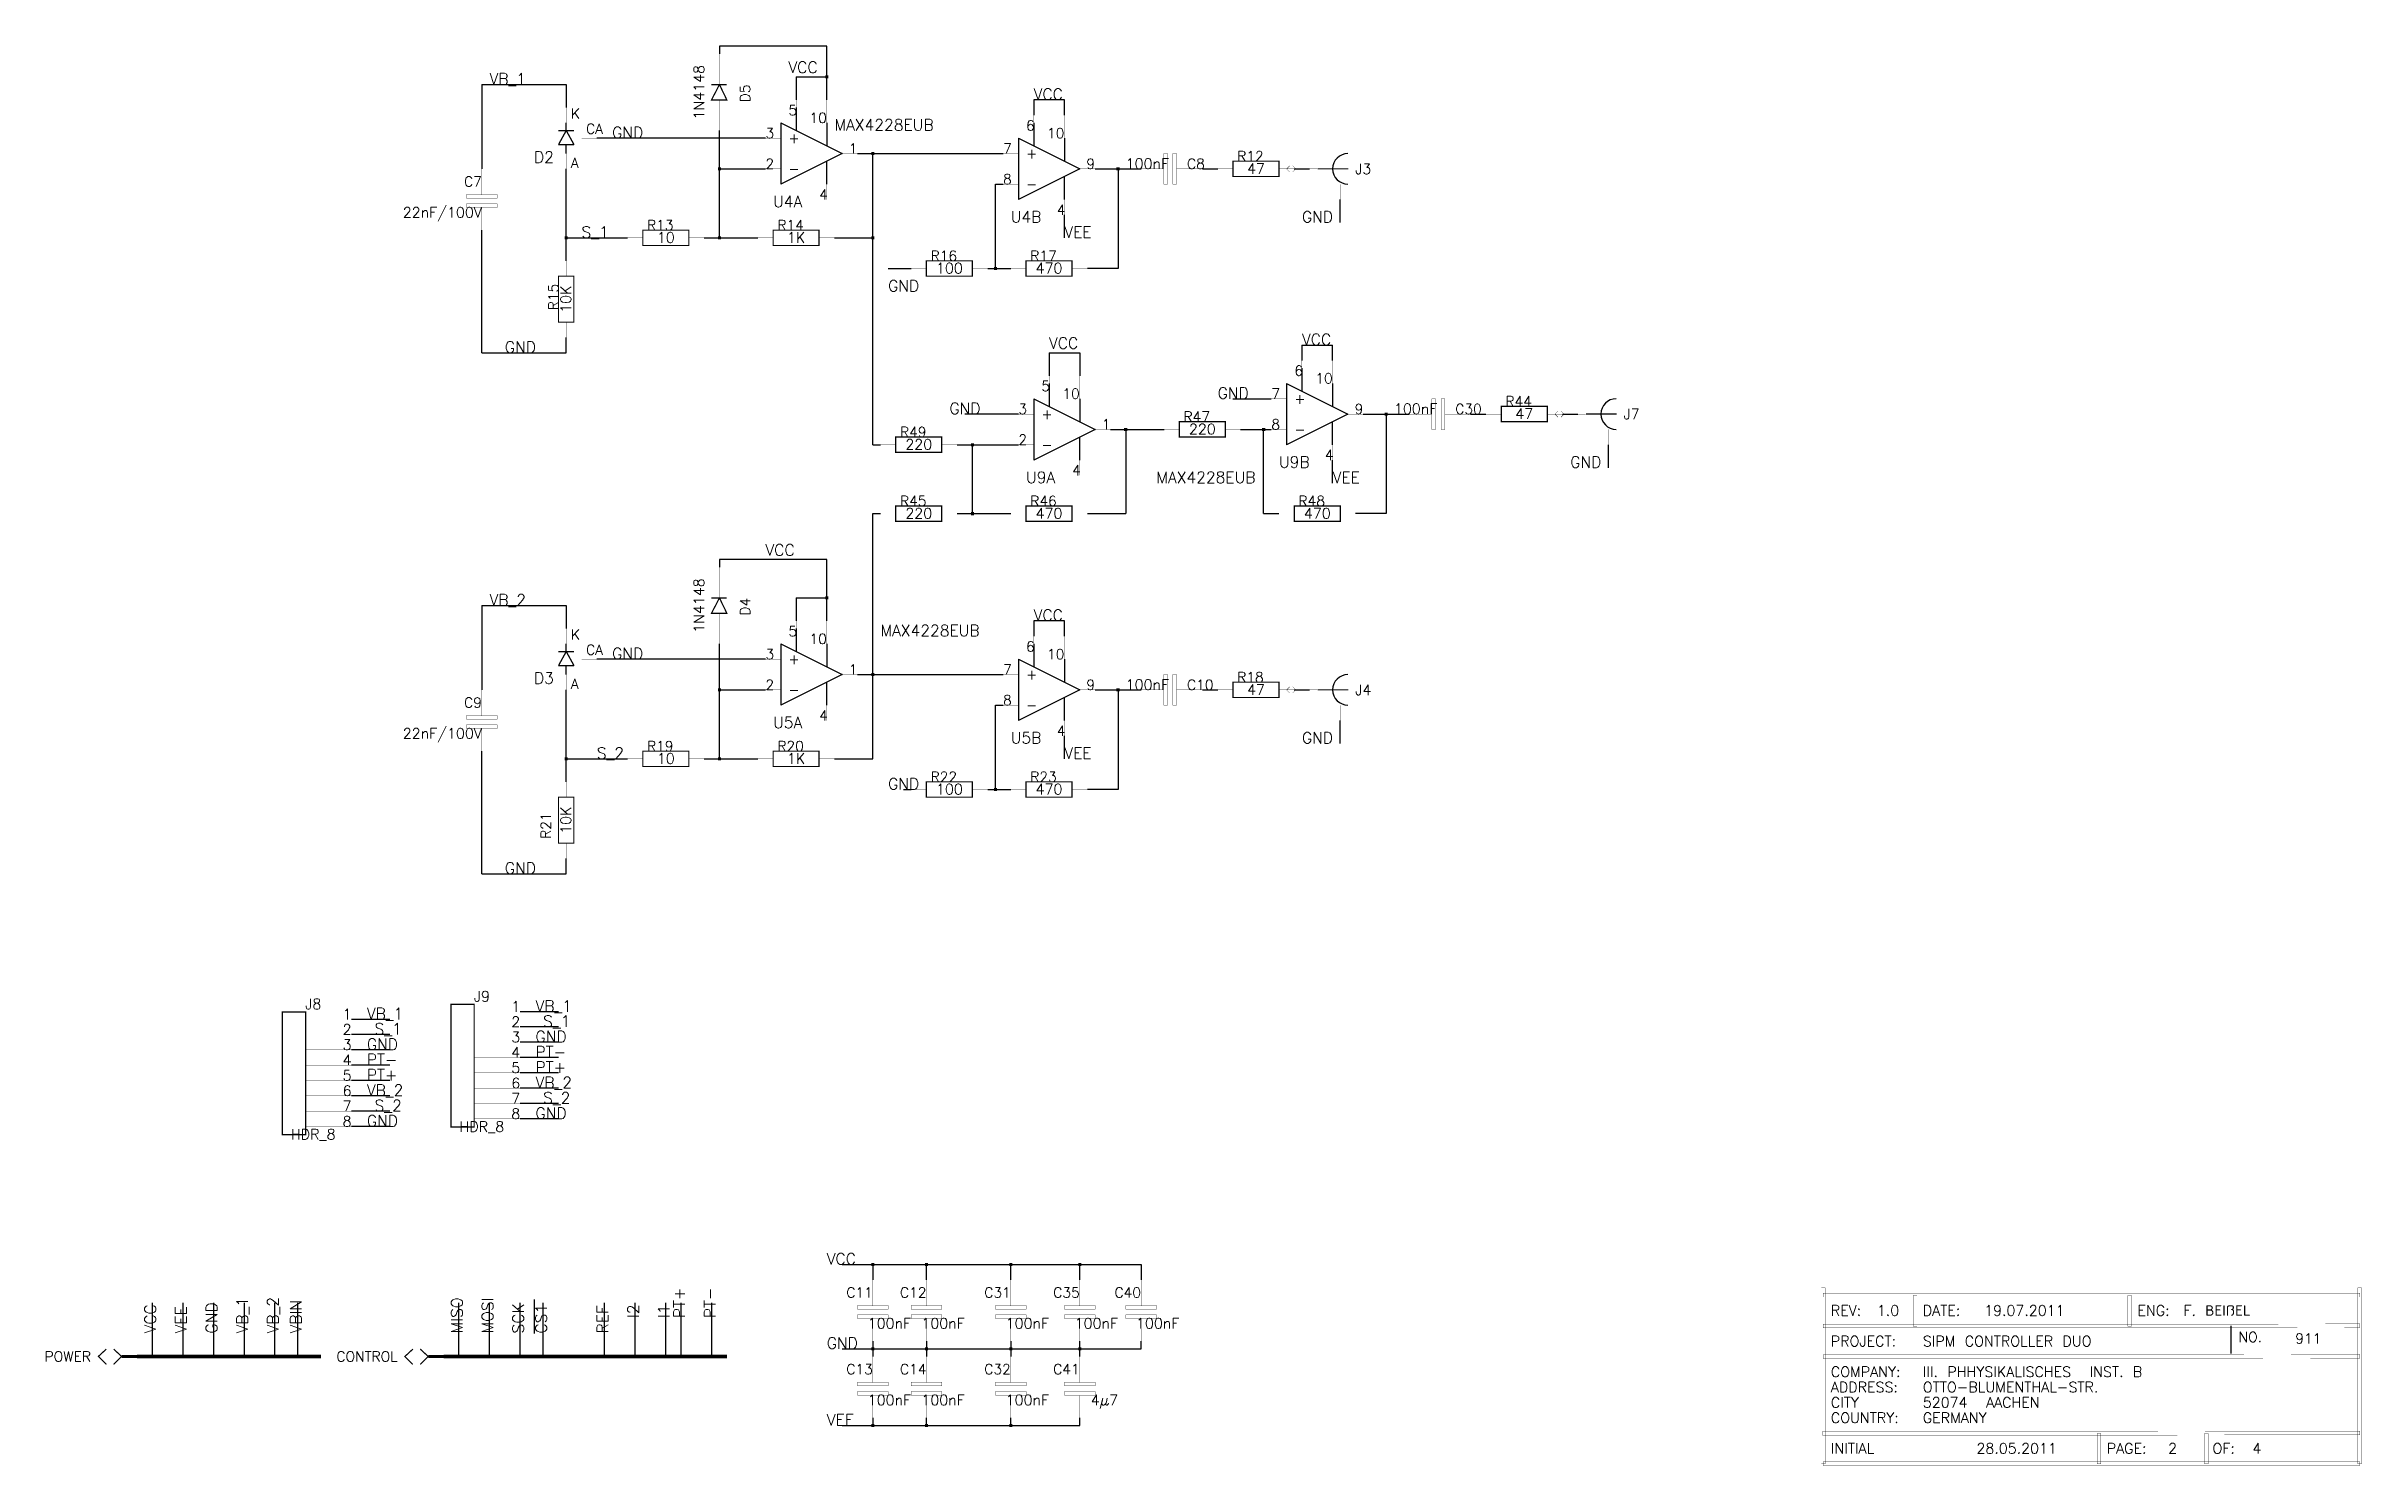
# Model space of a CAD drawing. Extents: x -3746 to 3806, y -2606 to 2025.
import ezdxf
from ezdxf.enums import TextEntityAlignment as Align

# ---------------------------------------------------------------- set-up
doc = ezdxf.new("R2010")
doc.units = 0
doc.layers.get('0').update_dxf_attribs({"linetype": 'CONTINUOUS'})
doc.layers.add('4', color=3, linetype='CONTINUOUS')
doc.styles.get("Standard").update_dxf_attribs({"font": 'TXT', "bigfont": ' '})

msp = doc.modelspace()

# ---------------------------------------------------------------- linework, layer by layer
at = {"color": 1}
for p, q in [((-1200, 2025), (-1550, 2025)), ((-1550, 2025), (-1550, 2000)), ((-1200, 1850), (-1200, 2025)), ((-2325, 1900), (-2050, 1900)), ((-2325, 1900), (-2325, 1625)), ((-2050, 1900), (-2050, 1825)), ((-1300, 1925), (-1200, 1925)), ((-1300, 1925), (-1300, 1850)), ((-525, 1850), (-525, 1800)), ((-425, 1850), (-525, 1850)), ((-425, 1800), (-425, 1850)), ((-1550, 1400), (-1550, 1750)), ((-1400, 1725), (-1950, 1725)), ((-1100, 1675), (-625, 1675)), ((-1050, 725), (-1050, 1675)), ((-2050, 1325), (-2050, 1625)), ((-1550, 1625), (-1400, 1625)), ((-325, 1625), (-175, 1625)), ((-250, 1625), (-250, 1300)), ((25, 1625), (75, 1625)), ((325, 1625), (375, 1625)), ((-650, 1300), (-650, 1575)), ((-650, 1575), (-625, 1575)), ((475, 1450), (475, 1525)), ((-425, 1400), (-425, 1475)), ((-2325, 1025), (-2325, 1425)), ((-2050, 1400), (-1850, 1400)), ((-1600, 1400), (-1425, 1400)), ((-1175, 1400), (-1050, 1400)), ((-1000, 1300), (-925, 1300)), ((-675, 1300), (-600, 1300)), ((-250, 1300), (-350, 1300)), ((-2050, 1025), (-2050, 1075)), ((-2325, 1025), (-2050, 1025)), ((-475, 1025), (-375, 1025)), ((-475, 1025), (-475, 950)), ((-375, 1025), (-375, 950)), ((350, 1050), (350, 1000)), ((350, 1050), (450, 1050)), ((450, 1000), (450, 1050)), ((125, 875), (250, 875)), ((-575, 825), (-750, 825)), ((-275, 775), (-100, 775)), ((-225, 775), (-225, 500)), ((150, 775), (250, 775)), ((225, 500), (225, 775)), ((550, 825), (700, 825)), ((625, 825), (625, 500)), ((900, 825), (950, 825)), ((1200, 825), (1250, 825)), ((-1050, 725), (-1025, 725)), ((-775, 725), (-575, 725)), ((-725, 500), (-725, 725)), ((1350, 650), (1350, 725)), ((450, 600), (450, 675)), ((-1050, -300), (-1050, 500)), ((-1050, 500), (-1025, 500)), ((-775, 500), (-600, 500)), ((-350, 500), (-225, 500)), ((225, 500), (275, 500)), ((625, 500), (525, 500)), ((-1200, 350), (-1550, 350)), ((-1550, 350), (-1550, 325)), ((-1200, 150), (-1200, 350)), ((-2325, 200), (-2325, -75)), ((-2325, 200), (-2050, 200)), ((-2050, 200), (-2050, 125)), ((-1300, 225), (-1300, 150)), ((-1300, 225), (-1200, 225)), ((-425, 150), (-525, 150)), ((-525, 150), (-525, 100)), ((-425, 100), (-425, 150)), ((-1400, 25), (-1950, 25)), ((-1550, -300), (-1550, 75)), ((-2050, -375), (-2050, -75)), ((-1550, -75), (-1400, -75)), ((-1100, -25), (-625, -25)), ((-325, -75), (-175, -75)), ((-250, -75), (-250, -400)), ((25, -75), (75, -75)), ((325, -75), (375, -75)), ((-650, -125), (-625, -125)), ((-650, -400), (-650, -125)), ((-425, -300), (-425, -225)), ((475, -250), (475, -175)), ((-2325, -675), (-2325, -275)), ((-2050, -300), (-1850, -300)), ((-1600, -300), (-1425, -300)), ((-1175, -300), (-1050, -300)), ((-950, -400), (-925, -400)), ((-675, -400), (-600, -400)), ((-250, -400), (-350, -400)), ((-2325, -675), (-2050, -675)), ((-2050, -675), (-2050, -625)), ((-2075, -1125), (-2200, -1125)), ((-2625, -1150), (-2750, -1150)), ((-2625, -1200), (-2750, -1200)), ((-2075, -1175), (-2200, -1175)), ((-2625, -1250), (-2750, -1250)), ((-2075, -1225), (-2200, -1225)), ((-2075, -1275), (-2200, -1275)), ((-2625, -1300), (-2750, -1300)), ((-2625, -1350), (-2750, -1350)), ((-2075, -1325), (-2200, -1325)), ((-2625, -1400), (-2750, -1400)), ((-2075, -1375), (-2200, -1375)), ((-2075, -1425), (-2200, -1425)), ((-2625, -1450), (-2750, -1450)), ((-2625, -1500), (-2750, -1500)), ((-2075, -1475), (-2200, -1475)), ((-1150, -1950), (-175, -1950)), ((-1050, -1950), (-1050, -2000)), ((-875, -2000), (-875, -1950)), ((-600, -2000), (-600, -1950)), ((-375, -2000), (-375, -1950)), ((-175, -1950), (-175, -2000)), ((-3400, -2075), (-3400, -2250)), ((-3300, -2075), (-3300, -2250)), ((-3200, -2075), (-3200, -2250)), ((-3100, -2075), (-3100, -2250)), ((-3000, -2250), (-3000, -2075)), ((-2925, -2250), (-2925, -2075)), ((-2400, -2250), (-2400, -2075)), ((-2300, -2250), (-2300, -2075)), ((-2200, -2250), (-2200, -2075)), ((-2125, -2250), (-2125, -2075)), ((-1925, -2250), (-1925, -2075)), ((-1825, -2250), (-1825, -2075)), ((-1725, -2250), (-1725, -2075)), ((-1675, -2250), (-1675, -2075)), ((-1575, -2250), (-1575, -2075)), ((-1150, -2225), (-175, -2225)), ((-1050, -2200), (-1050, -2250)), ((-875, -2200), (-875, -2250)), ((-600, -2200), (-600, -2250)), ((-375, -2250), (-375, -2200)), ((-175, -2225), (-175, -2200)), ((-1150, -2475), (-375, -2475)), ((-1050, -2450), (-1050, -2475)), ((-875, -2475), (-875, -2450)), ((-600, -2475), (-600, -2450)), ((-375, -2475), (-375, -2450))]:
    msp.add_line(p, q, dxfattribs=at)
at = {"color": 216}
for p, q in [((-1300, 1825), (-1300, 1750)), ((-2075, 1750), (-2030, 1750)), ((-2050, 1750), (-2075, 1705)), ((-2050, 1750), (-2050, 1775)), ((-2050, 1750), (-2025, 1705)), ((-2030, 1750), (-2025, 1750)), ((-1350, 1775), (-1350, 1575)), ((-1350, 1775), (-1150, 1675)), ((-1200, 1775), (-1200, 1700)), ((-525, 1775), (-525, 1700)), ((-2075, 1705), (-2025, 1705)), ((-2050, 1675), (-2050, 1705)), ((-1150, 1675), (-1350, 1575)), ((-575, 1725), (-575, 1525)), ((-575, 1725), (-375, 1625)), ((-425, 1725), (-425, 1650)), ((-1200, 1575), (-1200, 1650)), ((-375, 1625), (-575, 1525)), ((-425, 1525), (-425, 1600)), ((-475, 925), (-475, 850)), ((300, 925), (300, 725)), ((300, 925), (500, 825)), ((350, 975), (350, 900)), ((450, 925), (450, 850)), ((-525, 875), (-525, 675)), ((-525, 875), (-325, 775)), ((-375, 875), (-375, 800)), ((-325, 775), (-525, 675)), ((500, 825), (300, 725)), ((450, 725), (450, 800)), ((-375, 675), (-375, 750)), ((-1300, 125), (-1300, 50)), ((-2075, 50), (-2030, 50)), ((-2050, 50), (-2075, 5)), ((-2075, 5), (-2025, 5)), ((-2050, 50), (-2050, 75)), ((-2050, 50), (-2025, 5)), ((-2050, -25), (-2050, 5)), ((-2030, 50), (-2025, 50)), ((-1350, 75), (-1350, -125)), ((-1350, 75), (-1150, -25)), ((-1200, 75), (-1200, 0)), ((-575, 25), (-575, -175)), ((-575, 25), (-375, -75)), ((-525, 75), (-525, 0)), ((-425, 25), (-425, -50)), ((-1150, -25), (-1350, -125)), ((-1200, -125), (-1200, -50)), ((-375, -75), (-575, -175)), ((-425, -175), (-425, -100))]:
    msp.add_line(p, q, dxfattribs=at)
at = {"color": 7}
msp.add_line((-2153, -2175), (-2153, -2064), dxfattribs=at)
at = {"color": 136}
msp.add_line((3380, -2150), (3380, -2240), dxfattribs=at)
for points, const_width in [([(-1550, 1900), (-1550, 2000)], 1), ([(-2050, 1775), (-2050, 1825)], 1), ([(-1550, 1850), (-1550, 1750)], 1), ([(-1300, 1825), (-1300, 1850)], 1), ([(-1200, 1775), (-1200, 1850)], 1), ([(-525, 1775), (-525, 1800)], 1), ([(-425, 1725), (-425, 1800)], 1), ([(-2050, 1675), (-2050, 1625)], 1), ([(-2000, 1725), (-1950, 1725)], 1), ([(-1350, 1725), (-1400, 1725)], 1), ([(-1150, 1675), (-1100, 1675)], 1), ([(-575, 1675), (-625, 1675)], 1), ([(-2325, 1540), (-2325, 1625)], 1), ([(-1350, 1625), (-1400, 1625)], 1), ([(-375, 1625), (-325, 1625)], 1), ([(-103, 1625), (-175, 1625)], 1), ([(-60, 1625), (25, 1625)], 1), ([(125, 1625), (75, 1625)], 1), ([(275, 1625), (325, 1625)], 1), ([(310, 1615), (300, 1625), (310, 1635)], 1), ([(320, 1615), (330, 1625), (320, 1635)], 1), ([(400, 1625), (375, 1625)], 1), ([(-1200, 1575), (-1200, 1525)], 1), ([(-575, 1575), (-625, 1575)], 1), ([(-425, 1525), (-425, 1475)], 1), ([(475, 1575), (475, 1525)], 1), ([(-2325, 1497), (-2325, 1425)], 1), ([(-1800, 1400), (-1850, 1400)], 1), ([(-1650, 1400), (-1600, 1400)], 1), ([(-1375, 1400), (-1425, 1400)], 1), ([(-1225, 1400), (-1175, 1400)], 1), ([(-2050, 1275), (-2050, 1325)], 1), ([(-875, 1300), (-925, 1300)], 1), ([(-725, 1300), (-675, 1300)], 1), ([(-550, 1300), (-600, 1300)], 1), ([(-400, 1300), (-350, 1300)], 1), ([(-2050, 1125), (-2050, 1075)], 1), ([(350, 975), (350, 1000)], 1), ([(450, 925), (450, 1000)], 1), ([(-475, 925), (-475, 950)], 1), ([(-375, 875), (-375, 950)], 1), ([(300, 875), (250, 875)], 1), ([(1185, 815), (1175, 825), (1185, 835)], 1), ([(1195, 815), (1205, 825), (1195, 835)], 1), ([(-525, 825), (-575, 825)], 1), ([(-325, 775), (-275, 775)], 1), ([(-50, 775), (-100, 775)], 1), ([(100, 775), (150, 775)], 1), ([(300, 775), (250, 775)], 1), ([(500, 825), (550, 825)], 1), ([(772, 825), (700, 825)], 1), ([(815, 825), (900, 825)], 1), ([(1000, 825), (950, 825)], 1), ([(1150, 825), (1200, 825)], 1), ([(1275, 825), (1250, 825)], 1), ([(1350, 775), (1350, 725)], 1), ([(-975, 725), (-1025, 725)], 1), ([(-825, 725), (-775, 725)], 1), ([(-525, 725), (-575, 725)], 1), ([(450, 725), (450, 675)], 1), ([(-375, 675), (-375, 625)], 1), ([(-975, 500), (-1025, 500)], 1), ([(-825, 500), (-775, 500)], 1), ([(-550, 500), (-600, 500)], 1), ([(-400, 500), (-350, 500)], 1), ([(325, 500), (275, 500)], 1), ([(475, 500), (525, 500)], 1), ([(-1550, 225), (-1550, 325)], 1), ([(-1550, 175), (-1550, 75)], 1), ([(-2050, 75), (-2050, 125)], 1), ([(-1300, 125), (-1300, 150)], 1), ([(-1200, 75), (-1200, 150)], 1), ([(-525, 75), (-525, 100)], 1), ([(-425, 25), (-425, 100)], 1), ([(-2000, 25), (-1950, 25)], 1), ([(-1350, 25), (-1400, 25)], 1), ([(-2325, -160), (-2325, -75)], 1), ([(-2050, -25), (-2050, -75)], 1), ([(-1350, -75), (-1400, -75)], 1), ([(-1150, -25), (-1100, -25)], 1), ([(-575, -25), (-625, -25)], 1), ([(-375, -75), (-325, -75)], 1), ([(-103, -75), (-175, -75)], 1), ([(-60, -75), (25, -75)], 1), ([(125, -75), (75, -75)], 1), ([(275, -75), (325, -75)], 1), ([(310, -85), (300, -75), (310, -65)], 1), ([(320, -85), (330, -75), (320, -65)], 1), ([(400, -75), (375, -75)], 1), ([(-1200, -125), (-1200, -175)], 1), ([(-575, -125), (-625, -125)], 1), ([(475, -125), (475, -175)], 1), ([(-2325, -203), (-2325, -275)], 1), ([(-425, -175), (-425, -225)], 1), ([(-1800, -300), (-1850, -300)], 1), ([(-1650, -300), (-1600, -300)], 1), ([(-1375, -300), (-1425, -300)], 1), ([(-1225, -300), (-1175, -300)], 1), ([(-2050, -425), (-2050, -375)], 1), ([(-875, -400), (-925, -400)], 1), ([(-725, -400), (-675, -400)], 1), ([(-550, -400), (-600, -400)], 1), ([(-400, -400), (-350, -400)], 1), ([(-2050, -575), (-2050, -625)], 1), ([(-2350, -1125), (-2200, -1125)], 1), ([(-2900, -1150), (-2750, -1150)], 1), ([(-2900, -1200), (-2750, -1200)], 1), ([(-2350, -1175), (-2200, -1175)], 1), ([(-2900, -1250), (-2750, -1250)], 1), ([(-2350, -1225), (-2200, -1225)], 1), ([(-2350, -1275), (-2200, -1275)], 1), ([(-2900, -1300), (-2750, -1300)], 1), ([(-2900, -1350), (-2750, -1350)], 1), ([(-2350, -1325), (-2200, -1325)], 1), ([(-2900, -1400), (-2750, -1400)], 1), ([(-2350, -1375), (-2200, -1375)], 1), ([(-2350, -1425), (-2200, -1425)], 1), ([(-2900, -1450), (-2750, -1450)], 1), ([(-2900, -1500), (-2750, -1500)], 1), ([(-2350, -1475), (-2200, -1475)], 1), ([(-1050, -2085), (-1050, -2000)], 1), ([(-875, -2085), (-875, -2000)], 1), ([(-600, -2085), (-600, -2000)], 1), ([(-375, -2085), (-375, -2000)], 1), ([(-175, -2085), (-175, -2000)], 1), ([(-1050, -2128), (-1050, -2200)], 1), ([(-875, -2128), (-875, -2200)], 1), ([(-600, -2128), (-600, -2200)], 1), ([(-375, -2128), (-375, -2200)], 1), ([(-175, -2128), (-175, -2200)], 1), ([(-3550, -2226), (-3576, -2250), (-3550, -2276)], 4), ([(-3526, -2276), (-3500, -2250), (-3526, -2226)], 4), ([(-3500, -2250), (-3450, -2250)], 10), ([(-2550, -2226), (-2576, -2250), (-2550, -2276)], 4), ([(-2526, -2276), (-2500, -2250), (-2526, -2226)], 4), ([(-2500, -2250), (-2450, -2250)], 10), ([(-1050, -2335), (-1050, -2250)], 1), ([(-875, -2335), (-875, -2250)], 1), ([(-600, -2335), (-600, -2250)], 1), ([(-375, -2335), (-375, -2250)], 1), ([(-1050, -2378), (-1050, -2450)], 1), ([(-875, -2378), (-875, -2450)], 1), ([(-600, -2378), (-600, -2450)], 1), ([(-375, -2378), (-375, -2450)], 1)]:
    msp.add_lwpolyline(points, dxfattribs=dict(at, const_width=const_width))
at = {"color": 216, "const_width": 4}
for points in [[(-1550, 1900), (-1526, 1850), (-1576, 1850), (-1550, 1900)], [(-1526, 1900), (-1576, 1900)], [(275, 1600), (275, 1650), (125, 1650), (125, 1600), (275, 1600)], [(501, 1625), (401, 1625)], [(-1650, 1375), (-1650, 1425), (-1800, 1425), (-1800, 1375), (-1650, 1375)], [(-1225, 1375), (-1225, 1425), (-1375, 1425), (-1375, 1375), (-1225, 1375)], [(-725, 1275), (-725, 1325), (-875, 1325), (-875, 1275), (-725, 1275)], [(-400, 1275), (-400, 1325), (-550, 1325), (-550, 1275), (-400, 1275)], [(-2025, 1275), (-2075, 1275), (-2075, 1125), (-2025, 1125), (-2025, 1275)], [(1150, 800), (1150, 850), (1000, 850), (1000, 800), (1150, 800)], [(100, 750), (100, 800), (-50, 800), (-50, 750), (100, 750)], [(1376, 825), (1276, 825)], [(-825, 700), (-825, 750), (-975, 750), (-975, 700), (-825, 700)], [(-825, 475), (-825, 525), (-975, 525), (-975, 475), (-825, 475)], [(-400, 475), (-400, 525), (-550, 525), (-550, 475), (-400, 475)], [(475, 475), (475, 525), (325, 525), (325, 475), (475, 475)], [(-1550, 225), (-1526, 175), (-1576, 175), (-1550, 225)], [(-1526, 225), (-1576, 225)], [(275, -100), (275, -50), (125, -50), (125, -100), (275, -100)], [(501, -75), (401, -75)], [(-1650, -325), (-1650, -275), (-1800, -275), (-1800, -325), (-1650, -325)], [(-1225, -325), (-1225, -275), (-1375, -275), (-1375, -325), (-1225, -325)], [(-725, -425), (-725, -375), (-875, -375), (-875, -425), (-725, -425)], [(-400, -425), (-400, -375), (-550, -375), (-550, -425), (-400, -425)], [(-2025, -425), (-2075, -425), (-2075, -575), (-2025, -575), (-2025, -425)], [(-2976, -1126), (-2976, -1526), (-2900, -1526), (-2900, -1126), (-2976, -1126)], [(-2426, -1101), (-2426, -1501), (-2350, -1501), (-2350, -1101), (-2426, -1101)]]:
    msp.add_lwpolyline(points, dxfattribs=at)
at = {"color": 216, "const_width": 1}
for points in [[(-89, 1675), (-101, 1675), (-101, 1575), (-89, 1575), (-89, 1675)], [(-59, 1675), (-71, 1675), (-71, 1575), (-59, 1575), (-59, 1675)], [(-2375, 1541), (-2375, 1529), (-2275, 1529), (-2275, 1541), (-2375, 1541)], [(-2375, 1511), (-2375, 1499), (-2275, 1499), (-2275, 1511), (-2375, 1511)], [(786, 875), (774, 875), (774, 775), (786, 775), (786, 875)], [(816, 875), (804, 875), (804, 775), (816, 775), (816, 875)], [(-89, -25), (-101, -25), (-101, -125), (-89, -125), (-89, -25)], [(-59, -25), (-71, -25), (-71, -125), (-59, -125), (-59, -25)], [(-2375, -159), (-2375, -171), (-2275, -171), (-2275, -159), (-2375, -159)], [(-2375, -189), (-2375, -201), (-2275, -201), (-2275, -189), (-2375, -189)], [(-1100, -2084), (-1100, -2096), (-1000, -2096), (-1000, -2084), (-1100, -2084)], [(-1100, -2114), (-1100, -2126), (-1000, -2126), (-1000, -2114), (-1100, -2114)], [(-925, -2084), (-925, -2096), (-825, -2096), (-825, -2084), (-925, -2084)], [(-925, -2114), (-925, -2126), (-825, -2126), (-825, -2114), (-925, -2114)], [(-650, -2084), (-650, -2096), (-550, -2096), (-550, -2084), (-650, -2084)], [(-650, -2114), (-650, -2126), (-550, -2126), (-550, -2114), (-650, -2114)], [(-425, -2084), (-425, -2096), (-325, -2096), (-325, -2084), (-425, -2084)], [(-425, -2114), (-425, -2126), (-325, -2126), (-325, -2114), (-425, -2114)], [(-225, -2084), (-225, -2096), (-125, -2096), (-125, -2084), (-225, -2084)], [(-225, -2114), (-225, -2126), (-125, -2126), (-125, -2114), (-225, -2114)], [(-1100, -2334), (-1100, -2346), (-1000, -2346), (-1000, -2334), (-1100, -2334)], [(-925, -2334), (-925, -2346), (-825, -2346), (-825, -2334), (-925, -2334)], [(-650, -2334), (-650, -2346), (-550, -2346), (-550, -2334), (-650, -2334)], [(-425, -2334), (-425, -2346), (-325, -2346), (-325, -2334), (-425, -2334)], [(-1100, -2364), (-1100, -2376), (-1000, -2376), (-1000, -2364), (-1100, -2364)], [(-925, -2364), (-925, -2376), (-825, -2376), (-825, -2364), (-925, -2364)], [(-650, -2364), (-650, -2376), (-550, -2376), (-550, -2364), (-650, -2364)], [(-425, -2364), (-425, -2376), (-325, -2376), (-325, -2364), (-425, -2364)]]:
    msp.add_lwpolyline(points, close=True, dxfattribs=at)
at = {"color": 136, "const_width": 1}
for points in [[(2044, -2026), (2056, -2026), (2056, -2600), (2044, -2600), (2044, -2026)], [(3794, -2600), (3806, -2600), (3806, -2026), (3794, -2026), (3794, -2600)], [(3800, -2056), (3800, -2044), (2050, -2044), (2050, -2056), (3800, -2056)], [(2344, -2051), (2356, -2051), (2356, -2151), (2344, -2151), (2344, -2051)], [(3044, -2051), (3056, -2051), (3056, -2151), (3044, -2151), (3044, -2051)], [(2050, -2145), (2050, -2157), (3800, -2156), (3800, -2144), (2050, -2145)], [(2050, -2245), (2050, -2257), (3800, -2256), (3800, -2244), (2050, -2245)], [(2048, -2495), (2048, -2507), (3800, -2506), (3800, -2494), (2048, -2495)], [(2944, -2501), (2956, -2501), (2956, -2600), (2944, -2600), (2944, -2501)], [(3294, -2501), (3306, -2501), (3306, -2600), (3294, -2600), (3294, -2501)], [(2050, -2606), (2050, -2594), (3800, -2594), (3800, -2606), (2050, -2606)]]:
    msp.add_lwpolyline(points, close=True, dxfattribs=at)
at = {"color": 5, "const_width": 12}
for points in [[(-3450, -2250), (-2850, -2250)], [(-2450, -2250), (-1525, -2250)]]:
    msp.add_lwpolyline(points, dxfattribs=at)
at = {"color": 216}
for centre, start in [((-2050, 1725), -90), ((500, 1625), 90), ((1375, 825), 90), ((-2050, 25), -90), ((500, -75), 90)]:
    msp.add_arc(centre, 50, start, -90, dxfattribs=at)
at = {"layer": '4'}
for points in [[(-1205, 1920), (-1195, 1920), (-1205, 1930), (-1195, 1930)], [(-1055, 1670), (-1045, 1670), (-1055, 1680), (-1045, 1680)], [(-1555, 1620), (-1545, 1620), (-1555, 1630), (-1545, 1630)], [(-255, 1620), (-245, 1620), (-255, 1630), (-245, 1630)], [(-2055, 1395), (-2045, 1395), (-2055, 1405), (-2045, 1405)], [(-1555, 1395), (-1545, 1395), (-1555, 1405), (-1545, 1405)], [(-1055, 1395), (-1045, 1395), (-1055, 1405), (-1045, 1405)], [(-655, 1295), (-645, 1295), (-655, 1305), (-645, 1305)], [(-230, 770), (-220, 770), (-230, 780), (-220, 780)], [(220, 770), (230, 770), (220, 780), (230, 780)], [(620, 820), (630, 820), (620, 830), (630, 830)], [(-730, 720), (-720, 720), (-730, 730), (-720, 730)], [(-730, 495), (-720, 495), (-730, 505), (-720, 505)], [(-1205, 220), (-1195, 220), (-1205, 230), (-1195, 230)], [(-1555, -80), (-1545, -80), (-1555, -70), (-1545, -70)], [(-1055, -30), (-1045, -30), (-1055, -20), (-1045, -20)], [(-255, -80), (-245, -80), (-255, -70), (-245, -70)], [(-2055, -305), (-2045, -305), (-2055, -295), (-2045, -295)], [(-1555, -305), (-1545, -305), (-1555, -295), (-1545, -295)], [(-655, -405), (-645, -405), (-655, -395), (-645, -395)], [(-1055, -1955), (-1045, -1955), (-1055, -1945), (-1045, -1945)], [(-880, -1955), (-870, -1955), (-880, -1945), (-870, -1945)], [(-605, -1955), (-595, -1955), (-605, -1945), (-595, -1945)], [(-380, -1955), (-370, -1955), (-380, -1945), (-370, -1945)], [(-3405, -2255), (-3395, -2255), (-3405, -2245), (-3395, -2245)], [(-3305, -2255), (-3295, -2255), (-3305, -2245), (-3295, -2245)], [(-3205, -2255), (-3195, -2255), (-3205, -2245), (-3195, -2245)], [(-3105, -2255), (-3095, -2255), (-3105, -2245), (-3095, -2245)], [(-3005, -2255), (-2995, -2255), (-3005, -2245), (-2995, -2245)], [(-2930, -2255), (-2920, -2255), (-2930, -2245), (-2920, -2245)], [(-2405, -2255), (-2395, -2255), (-2405, -2245), (-2395, -2245)], [(-2305, -2255), (-2295, -2255), (-2305, -2245), (-2295, -2245)], [(-2205, -2255), (-2195, -2255), (-2205, -2245), (-2195, -2245)], [(-2130, -2255), (-2120, -2255), (-2130, -2245), (-2120, -2245)], [(-1930, -2255), (-1920, -2255), (-1930, -2245), (-1920, -2245)], [(-1830, -2255), (-1820, -2255), (-1830, -2245), (-1820, -2245)], [(-1730, -2255), (-1720, -2255), (-1730, -2245), (-1720, -2245)], [(-1680, -2255), (-1670, -2255), (-1680, -2245), (-1670, -2245)], [(-1580, -2255), (-1570, -2255), (-1580, -2245), (-1570, -2245)], [(-1055, -2230), (-1045, -2230), (-1055, -2220), (-1045, -2220)], [(-880, -2230), (-870, -2230), (-880, -2220), (-870, -2220)], [(-605, -2230), (-595, -2230), (-605, -2220), (-595, -2220)], [(-380, -2230), (-370, -2230), (-380, -2220), (-370, -2220)], [(-1055, -2480), (-1045, -2480), (-1055, -2470), (-1045, -2470)], [(-880, -2480), (-870, -2480), (-880, -2470), (-870, -2470)], [(-605, -2480), (-595, -2480), (-605, -2470), (-595, -2470)]]:
    msp.add_solid(points, dxfattribs=at)

# ---------------------------------------------------------------- texts
at = {"color": 2}
for p in [(-1325, 1975), (-475, 1075), (-1400, 400)]:
    msp.add_text('VCC', height=37, dxfattribs=at).set_placement(p, align=Align.TOP_LEFT)
for s, height, p in [('VB_1', 37, (-2300, 1900)), ('VCC', 37, (-525, 1850)), ('GND', 37, (-1900, 1725)), ('D2', 37, (-2155, 1645)), ('100nF', 34, (-225, 1625)), ('C8', 33, (-25, 1625)), ('U4A', 37, (-1375, 1500)), ('S_1', 37, (-2000, 1400)), ('U4B', 37, (-600, 1450)), ('VEE', 37, (-425, 1400)), ('GND', 37, (350, 1450)), ('GND', 37, (-1000, 1225)), ('GND', 37, (-2250, 1025)), ('VCC', 37, (350, 1050)), ('GND', 37, (75, 875)), ('GND', 37, (-800, 825)), ('100nF', 34, (650, 825)), ('C30', 33, (850, 825)), ('U9B', 37, (275, 650)), ('GND', 37, (1225, 650)), ('U9A', 37, (-550, 600)), ('VEE', 37, (450, 600)), ('VB_2', 37, (-2300, 200)), ('VCC', 37, (-525, 150)), ('GND', 37, (-1900, 25)), ('D3', 37, (-2155, -55)), ('100nF', 34, (-225, -75)), ('C10', 33, (-25, -75)), ('U5A', 37, (-1375, -200)), ('U5B', 37, (-600, -250)), ('GND', 37, (350, -250)), ('S_2', 37, (-1950, -300)), ('VEE', 37, (-425, -300)), ('GND', 37, (-1000, -400)), ('GND', 37, (-2250, -675)), ('VB_1', 37, (-2700, -1150)), ('VB_1', 37, (-2150, -1125)), ('S_1', 37, (-2675, -1200)), ('GND', 37, (-2150, -1225)), ('S_1', 37, (-2125, -1175)), ('GND', 37, (-2700, -1250)), ('PT-', 37, (-2700, -1300)), ('PT-', 37, (-2150, -1275)), ('PT+', 37, (-2700, -1350)), ('VB_2', 37, (-2150, -1375)), ('PT+', 37, (-2150, -1325)), ('VB_2', 37, (-2700, -1400)), ('S_2', 37, (-2675, -1450)), ('S_2', 37, (-2125, -1425)), ('GND', 37, (-2700, -1500)), ('GND', 37, (-2150, -1475)), ('VCC', 37, (-1200, -1950)), ('GND', 37, (-1200, -2225)), ('VEE', 37, (-1200, -2475)), ('VEE', 37, (-1200, -2475))]:
    msp.add_text(s, height=height, dxfattribs=at).set_placement(p)
for p in [(-1600, 1875), (-1600, 200)]:
    msp.add_text('1N4148', height=34, rotation=90, dxfattribs=at).set_placement(p, align=Align.CENTER)
for s, p in [('D5', (-1450, 1900)), ('R15', (-2075, 1250)), ('D4', (-1450, 225)), ('R21', (-2100, -475))]:
    msp.add_text(s, height=33, rotation=90, dxfattribs=at).set_placement(p, align=Align.RIGHT)
at = {"color": 96}
for s, p in [('K', (-2005, 1806)), ('CA', (-1930, 1756)), ('K', (-2005, 106)), ('CA', (-1930, 56)), ('POWER', (-3600, -2250)), ('CONTROL', (-2600, -2250))]:
    msp.add_text(s, height=33, dxfattribs=at).set_placement(p, align=Align.MIDDLE_RIGHT)
at = {"color": 136}
for s, p in [('5', (-1325, 1800)), ('3', (-1400, 1725)), ('6', (-550, 1750)), ('7', (-625, 1675)), ('2', (-1400, 1625)), ('8', (-625, 1575)), ('4', (-1225, 1525)), ('4', (-450, 1475)), ('6', (325, 950)), ('5', (-500, 900)), ('7', (250, 875)), ('3', (-575, 825)), ('2', (-575, 725)), ('8', (250, 775)), ('4', (425, 675)), ('4', (-400, 625)), ('5', (-1325, 100)), ('6', (-550, 50)), ('3', (-1400, 25)), ('7', (-625, -25)), ('2', (-1400, -75)), ('4', (-1225, -175)), ('8', (-625, -125)), ('4', (-450, -225))]:
    msp.add_text(s, height=33, dxfattribs=at).set_placement(p)
for s, p in [('10', (-1200, 1775)), ('10', (-425, 1725)), ('1', (-1100, 1675)), ('9', (-325, 1625)), ('10', (-375, 875)), ('10', (450, 925)), ('9', (550, 825)), ('1', (-275, 775)), ('10', (-1200, 75)), ('1', (-1100, -25)), ('10', (-425, 25)), ('9', (-325, -75))]:
    msp.add_text(s, height=33, dxfattribs=at).set_placement(p, align=Align.RIGHT)
at = {"color": 7}
for p in [(-1175, 1750), (-125, 600), (-1025, 100)]:
    msp.add_text('MAX4228EUB', height=37, dxfattribs=at).set_placement(p)
at = {"color": 96}
for s, p in [('A', (-2035, 1645)), ('+', (-1325, 1725)), ('+', (-550, 1675)), ('-', (-1325, 1625)), ('-', (-550, 1575)), ('+', (-500, 825)), ('+', (325, 875)), ('-', (325, 775)), ('-', (-500, 725)), ('+', (-1325, 25)), ('A', (-2035, -55)), ('+', (-550, -25)), ('-', (-1325, -75)), ('-', (-550, -125))]:
    msp.add_text(s, height=33, dxfattribs=at).set_placement(p, align=Align.MIDDLE_LEFT)
at = {"color": 2}
for s, p in [('R12', (225, 1650)), ('R13', (-1700, 1425)), ('R14', (-1275, 1425)), ('R16', (-775, 1325)), ('R17', (-450, 1325)), ('R47', (50, 800)), ('R44', (1100, 850)), ('R49', (-875, 750)), ('R45', (-875, 525)), ('R46', (-450, 525)), ('R48', (425, 525)), ('R18', (225, -50)), ('R19', (-1700, -275)), ('R20', (-1275, -275)), ('R22', (-775, -375)), ('R23', (-450, -375))]:
    msp.add_text(s, height=33, dxfattribs=at).set_placement(p, align=Align.RIGHT)
for s, height, p in [('C7', 33, (-2325, 1600)), ('22nF/100V', 34, (-2325, 1500)), ('C9', 33, (-2325, -100)), ('22nF/100V', 34, (-2325, -200)), ('C11', 33, (-1050, -2025)), ('C12', 33, (-875, -2025)), ('C31', 33, (-600, -2025)), ('C35', 33, (-375, -2025)), ('C40', 33, (-175, -2025)), ('100nF', 34, (-925, -2125)), ('100nF', 34, (-750, -2125)), ('100nF', 34, (-475, -2125)), ('100nF', 34, (-250, -2125)), ('100nF', 34, (-50, -2125)), ('C13', 33, (-1050, -2275)), ('C14', 33, (-875, -2275)), ('C32', 33, (-600, -2275)), ('C41', 33, (-375, -2275)), ('100nF', 34, (-925, -2375)), ('100nF', 34, (-750, -2375)), ('100nF', 34, (-475, -2375)), ('4µ7', 34, (-250, -2375))]:
    msp.add_text(s, height=height, dxfattribs=at).set_placement(p, align=Align.TOP_RIGHT)
for s, p in [('47', (200, 1626)), ('J3', (550, 1625)), ('10', (-1725, 1401)), ('1K', (-1300, 1401)), ('100', (-800, 1301)), ('470', (-475, 1301)), ('47', (1075, 826)), ('J7', (1425, 825)), ('220', (25, 776)), ('220', (-900, 726)), ('220', (-900, 501)), ('470', (-475, 501)), ('470', (400, 501)), ('47', (200, -74)), ('J4', (550, -75)), ('10', (-1725, -299)), ('1K', (-1300, -299)), ('100', (-800, -399)), ('470', (-475, -399)), ('J8', (-2875, -1100)), ('J9', (-2325, -1075)), ('HDR_8', (-2875, -1525)), ('HDR_8', (-2325, -1500))]:
    msp.add_text(s, height=34, dxfattribs=at).set_placement(p, align=Align.MIDDLE_CENTER)
for p in [(-2051, 1200), (-2051, -500)]:
    msp.add_text('10K', height=34, rotation=90, dxfattribs=at).set_placement(p, align=Align.MIDDLE_CENTER)
at = {"color": 12}
for s, p in [('1', (-2750, -1150)), ('1', (-2200, -1125)), ('2', (-2750, -1200)), ('2', (-2200, -1175)), ('3', (-2200, -1225)), ('3', (-2750, -1250)), ('4', (-2750, -1300)), ('4', (-2200, -1275)), ('5', (-2750, -1350)), ('5', (-2200, -1325)), ('6', (-2200, -1375)), ('7', (-2750, -1450)), ('6', (-2750, -1400)), ('7', (-2200, -1425)), ('8', (-2750, -1500)), ('8', (-2200, -1475))]:
    msp.add_text(s, height=34, dxfattribs=at).set_placement(p, align=Align.RIGHT)
at = {"color": 7}
for s, p in [('PT+', (-1663, -2125)), ('PT-', (-1563, -2125)), ('VCC', (-3388, -2175)), ('VEE', (-3288, -2175)), ('GND', (-3188, -2175)), ('VB_1', (-3088, -2175)), ('VB_2', (-2988, -2175)), ('VBIN', (-2913, -2175)), ('MISO', (-2388, -2175)), ('MOSI', (-2288, -2175)), ('SCK', (-2188, -2175)), ('CS1', (-2113, -2175)), ('REF', (-1913, -2175)), ('I2', (-1813, -2125)), ('I1', (-1713, -2125))]:
    msp.add_text(s, height=37, rotation=90, dxfattribs=at).set_placement(p)
at = {"color": 136}
for s, p in [('REV:', (2075, -2100)), ('1.0', (2225, -2100)), ('DATE:', (2375, -2100)), ('19.07.2011', (2575, -2100)), ('ENG:', (3075, -2100)), ('F. BEIßEL', (3225, -2100)), ('PROJECT:', (2075, -2200)), ('SIPM CONTROLLER DUO', (2375, -2200)), ('ADDRESS:', (2075, -2350)), ('COMPANY:', (2075, -2300)), ('OTTO-BLUMENTHAL-STR.', (2375, -2350)), ('III. PHHYSIKALISCHES  INST. B', (2375, -2300)), ('CITY', (2075, -2400)), ('52074  AACHEN', (2375, -2400)), ('COUNTRY:', (2075, -2450)), ('GERMANY', (2375, -2450)), ('INITIAL', (2075, -2550)), ('28.05.2011', (2550, -2550)), ('PAGE:', (2975, -2550)), ('2', (3175, -2550)), ('OF:', (3320, -2550)), ('4', (3450, -2550))]:
    msp.add_text(s, height=34, dxfattribs=at).set_placement(p, align=Align.MIDDLE_LEFT)
for s, p in [('NO.', (3405, -2170)), ('911', (3590, -2175))]:
    msp.add_text(s, height=33, dxfattribs=at).set_placement(p, align=Align.TOP_LEFT)

doc.saveas('drawing.dxf')
